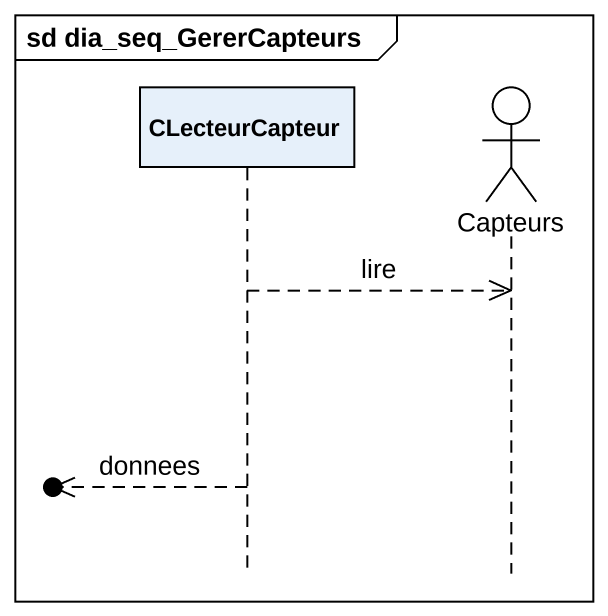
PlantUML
@startuml
mainframe sd dia_seq_GererCapteurs
hide footbox
participant CLecteurCapteur
actor Capteurs

CLecteurCapteur -->> Capteurs : lire
[o<<-- CLecteurCapteur : donnees
@enduml
